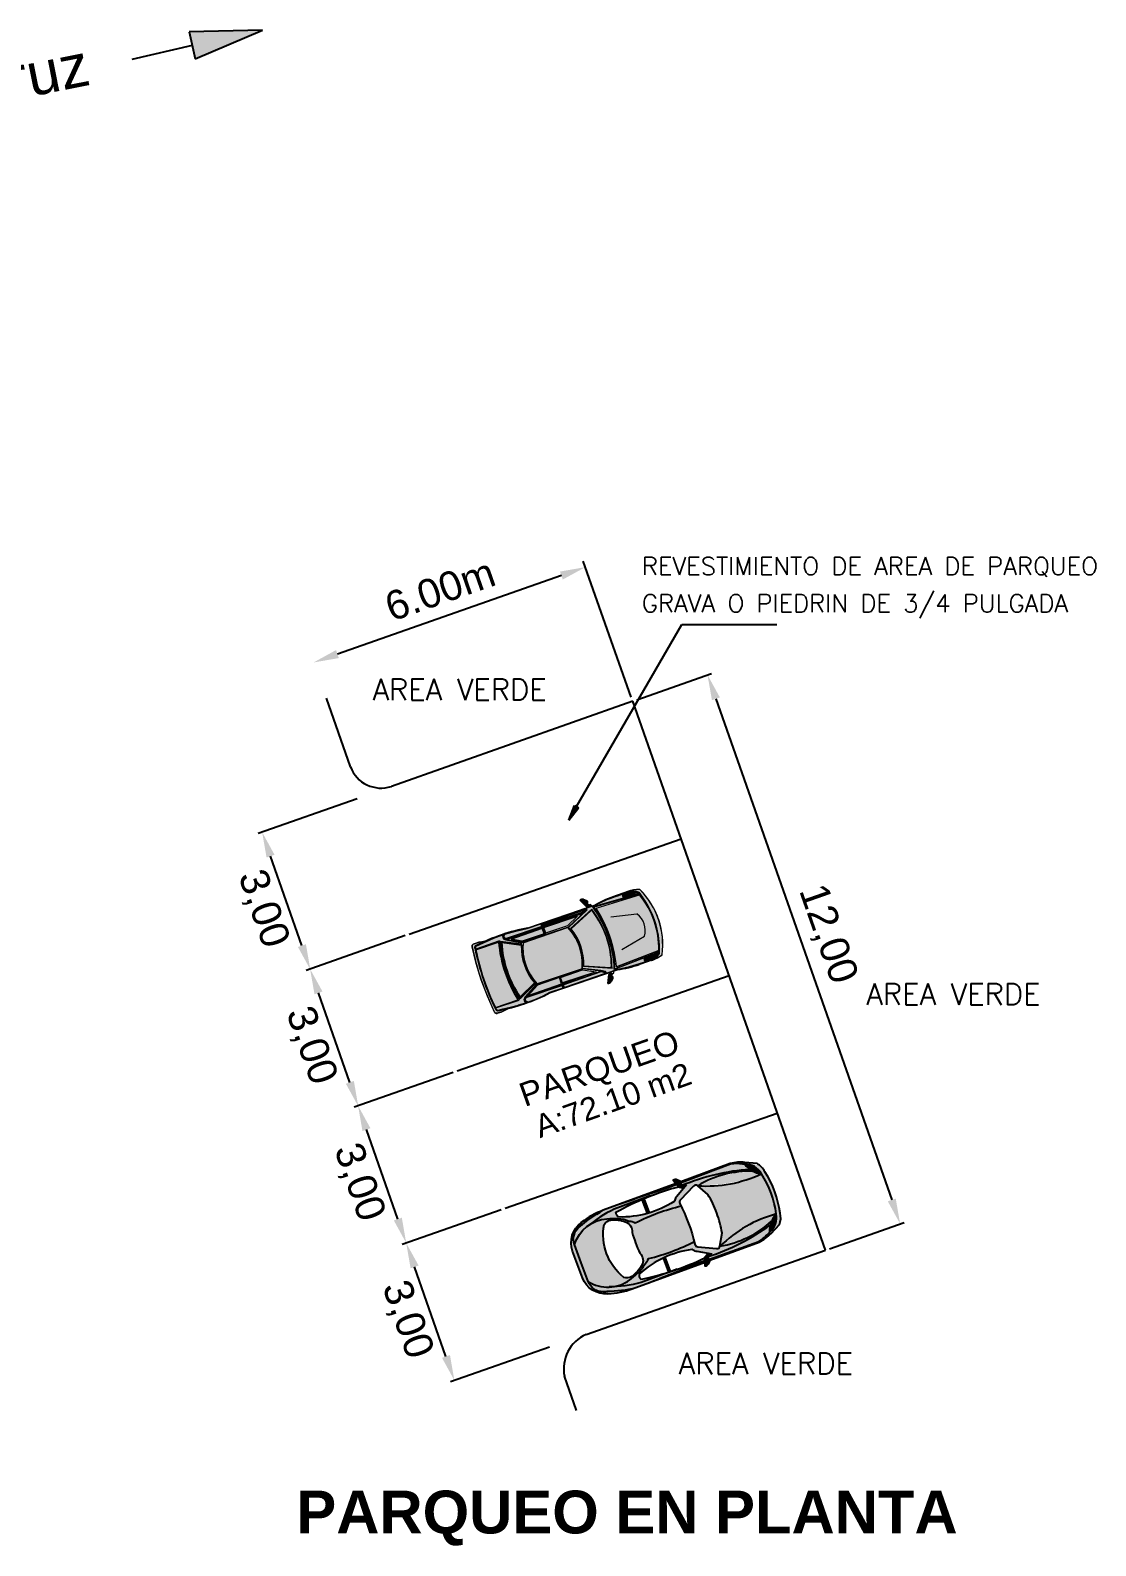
# Model space of a CAD drawing. Header units: millimetres. Extents: x 603916 to 1211550, y 1309898 to 2622648.
# Drawn here: x 604245.8 to 604296.2, y 1311118.4 to 1311190.2 of the extents above; entities that cross this region are included whole.
import ezdxf

# ---------------------------------------------------------------- set-up
doc = ezdxf.new("R2010")
doc.units = ezdxf.units.MM
for name, color, linetype in [('acera', 8, 'Continuous'), ('BOULEVARD', 3, 'Continuous'), ('P35', 3, 'Continuous'), ('texto', 7, 'Continuous')]:
    doc.layers.add(name, color=color, linetype=linetype)
doc.layers.add('CARRO', color=7, linetype='Continuous', lineweight=18)
doc.styles.add('ARIALTEXT', font='')
doc.styles.add('PUNTOS PI', font='arial.ttf', dxfattribs={"height": 2.75})
doc.styles.add('ROMANS', font='ROMANS', dxfattribs={"height": 0.2})
doc.styles.get("Standard").update_dxf_attribs({"font": 'arial.ttf'})
doc.styles.get('ARIALTEXT').set_extended_font_data('Arial', bold=True)

# ---------------------------------------------------------------- blocks, each defined once
blk = doc.blocks.new('carro1')
at = {"layer": 'P35'}
for color, points in [(146, [(-0.795, 1.854), (-0.824, 1.862), (-0.858, 3.088), (-0.854, 3.397), (-0.854, 3.455), (-0.753, 3.861), (-0.675, 4.073), (-0.593, 4.178), (-0.477, 4.234), (-0.436, 4.237), (-0.544, 4.163), (-0.641, 3.988), (-0.72, 3.753), (-0.791, 3.47), (-0.809, 3.343), (-0.805, 3.175), (-0.817, 2.948), (-0.82, 2.713), (-0.813, 2.624), (-0.817, 2.616), (-0.82, 2.531), (-0.798, 1.941)]), (9, [(-0.85, 3.554), (-0.829, 3.715), (-0.78, 3.963), (-0.727, 4.075), (-0.647, 4.18), (-0.559, 4.25), (-0.472, 4.299), (-0.332, 4.327), (0.278, 4.327), (0.428, 4.31), (0.534, 4.275), (0.656, 4.177), (0.733, 4.079), (0.814, 3.834), (0.838, 3.715), (0.849, 3.62), (0.849, 3.596), (0.81, 3.708), (0.754, 3.946), (0.695, 4.1), (0.635, 4.173), (0.534, 4.236), (0.439, 4.261), (0.337, 4.261), (-0.437, 4.268), (-0.563, 4.222), (-0.643, 4.156), (-0.717, 4.058), (-0.752, 3.932), (-0.798, 3.792)]), (146, [(0.795, 1.854), (0.824, 1.862), (0.858, 3.088), (0.854, 3.397), (0.854, 3.455), (0.753, 3.861), (0.675, 4.073), (0.593, 4.178), (0.477, 4.234), (0.436, 4.237), (0.544, 4.163), (0.641, 3.988), (0.72, 3.753), (0.791, 3.47), (0.809, 3.343), (0.805, 3.175), (0.817, 2.948), (0.82, 2.713), (0.813, 2.624), (0.817, 2.616), (0.82, 2.531), (0.798, 1.941)]), (146, [(-0.765, 1.66), (-0.785, 1.474), (-0.777, 1.279), (-0.719, 0.785), (-0.652, 0.471), (-0.611, 0.321), (-0.549, 0.271), (-0.638, 0.54), (-0.685, 0.628), (-0.693, 0.852), (-0.701, 0.963), (-0.695, 1.247), (-0.666, 1.45), (-0.694, 1.488), (-0.686, 1.534), (-0.561, 1.796), (-0.49, 1.914), (-0.394, 1.924), (-0.417, 2.206), (-0.422, 2.428), (-0.413, 2.716), (-0.395, 2.924), (-0.471, 3.028), (-0.544, 3.124), (-0.599, 3.231), (-0.674, 3.439), (-0.703, 3.65), (-0.734, 3.659), (-0.786, 3.412), (-0.789, 3.078), (-0.78, 2.945), (-0.736, 3.21), (-0.683, 3.254), (-0.612, 3.201), (-0.568, 3.069), (-0.515, 2.875), (-0.471, 2.646), (-0.471, 2.496), (-0.489, 2.223), (-0.515, 2.064), (-0.515, 2.02), (-0.551, 1.959), (-0.595, 1.941), (-0.648, 1.844), (-0.718, 1.712), (-0.762, 1.65)]), (146, [(0.771, 1.66), (0.791, 1.474), (0.784, 1.279), (0.725, 0.785), (0.658, 0.471), (0.617, 0.321), (0.555, 0.271), (0.644, 0.54), (0.691, 0.628), (0.699, 0.852), (0.707, 0.963), (0.701, 1.247), (0.672, 1.45), (0.7, 1.488), (0.692, 1.534), (0.567, 1.796), (0.496, 1.914), (0.4, 1.924), (0.423, 2.206), (0.428, 2.428), (0.419, 2.716), (0.401, 2.924), (0.477, 3.028), (0.55, 3.124), (0.605, 3.231), (0.68, 3.439), (0.709, 3.65), (0.74, 3.659), (0.792, 3.412), (0.795, 3.078), (0.786, 2.945), (0.742, 3.21), (0.689, 3.254), (0.618, 3.201), (0.574, 3.069), (0.521, 2.875), (0.477, 2.646), (0.477, 2.496), (0.495, 2.223), (0.521, 2.064), (0.521, 2.02), (0.557, 1.959), (0.601, 1.941), (0.654, 1.844), (0.724, 1.712), (0.768, 1.65)]), (8, [(-0.49, 2.597), (-0.493, 2.617), (-0.794, 2.616), (-0.798, 2.597)]), (9, [(-0.859, 1.23), (-0.859, 0.662), (-0.835, 0.546), (-0.773, 0.375), (-0.685, 0.201), (-0.651, 0.146), (-0.581, 0.097), (-0.449, 0.057), (-0.077, 0.008), (0.131, 0.014), (0.333, 0.045), (0.522, 0.079), (0.629, 0.133), (0.7, 0.216), (0.828, 0.494), (0.852, 0.598), (0.855, 1.407), (0.846, 1.407), (0.855, 1.327), (0.858, 0.662), (0.825, 0.543), (0.709, 0.289), (0.599, 0.173), (0.421, 0.112), (0.153, 0.079), (-0.092, 0.075), (-0.385, 0.112), (-0.553, 0.143), (-0.639, 0.207), (-0.706, 0.283), (-0.798, 0.491), (-0.838, 0.579), (-0.859, 0.686), (-0.847, 1.248)]), (127, [(-0.666, 1.45), (-0.563, 1.184), (-0.497, 0.94), (-0.448, 0.645), (-0.432, 0.355), (-0.442, 0.128), (-0.253, 0.096), (0, 0.08), (0.163, 0.086), (0.322, 0.105), (0.442, 0.128), (0.432, 0.355), (0.458, 0.73), (0.519, 1.031), (0.599, 1.287), (0.666, 1.45), (0.545, 1.383), (0.423, 1.315), (0.213, 1.283), (0.059, 1.277), (-0.059, 1.277), (-0.337, 1.299), (-0.423, 1.315), (-0.545, 1.383)]), (30, [(-0.455, 0.13), (-0.528, 0.24), (-0.62, 0.314), (-0.69, 0.353), (-0.736, 0.381), (-0.706, 0.317), (-0.666, 0.265), (-0.614, 0.216), (-0.556, 0.182), (-0.51, 0.152), (-0.48, 0.143)]), (30, [(0.455, 0.13), (0.528, 0.24), (0.62, 0.314), (0.69, 0.353), (0.736, 0.381), (0.706, 0.317), (0.666, 0.265), (0.614, 0.216), (0.556, 0.182), (0.51, 0.152), (0.48, 0.143)])]:
    blk.add_hatch(color=color, dxfattribs=at).paths.add_polyline_path(points)
h = blk.add_hatch(color=127, dxfattribs=at)
h.paths.add_polyline_path([(-0.276, 3.037), (-0.322, 3.032), (-0.368, 3.037), (-0.396, 3.045), (-0.434, 3.064), (-0.465, 3.087), (-0.517, 3.15), (-0.568, 3.235), (-0.598, 3.303), (-0.625, 3.401), (-0.61, 3.496), (-0.583, 3.538), (-0.536, 3.565), (-0.395, 3.628), (-0.239, 3.674), (-0.097, 3.695), (0.036, 3.699), (0.189, 3.684), (0.323, 3.652), (0.447, 3.608), (0.529, 3.569), (0.583, 3.538), (0.622, 3.462), (0.627, 3.42), (0.61, 3.338), (0.568, 3.235), (0.52, 3.154), (0.467, 3.088), (0.42, 3.055), (0.368, 3.037), (0.346, 3.033), (0.322, 3.032), (0.282, 3.036), (0.257, 3.042), (0.229, 3.053), (0.205, 3.055), (0.12, 3.059), (-0.038, 3.062), (-0.145, 3.058), (-0.229, 3.053), (-0.254, 3.043)], flags=16)
h.paths.add_polyline_path([(-0.393, 1.915), (-0.189, 1.899), (0, 1.895), (0.232, 1.902), (0.393, 1.909), (0.392, 1.914), (0.42, 2.299), (0.414, 2.692), (0.395, 2.924), (0.544, 3.124), (0.599, 3.231), (0.674, 3.439), (0.703, 3.65), (0.686, 3.813), (0.632, 3.973), (0.582, 4.064), (0.503, 4.167), (0.405, 4.257), (-0.405, 4.257), (-0.491, 4.179), (-0.57, 4.082), (-0.658, 3.887), (-0.686, 3.813), (-0.703, 3.65), (-0.674, 3.439), (-0.599, 3.231), (-0.437, 2.974), (-0.395, 2.924), (-0.411, 2.742), (-0.417, 2.65), (-0.422, 2.417), (-0.413, 2.144), (-0.402, 1.997)])
h = blk.add_hatch(color=8, dxfattribs=at)
edge = h.paths.add_edge_path()
edge.add_line((-0.771, 1.819), (-0.734, 1.76))
edge.add_arc((-0.767, 1.739), 0.0391, -47.4347, 31.9191, ccw=False)
edge.add_arc((-0.746, 1.736), 0.0265, 168.0279, 281.917, ccw=False)
edge.add_line((-0.772, 1.742), (-0.801, 1.778))
edge.add_line((-0.801, 1.778), (-0.817, 1.76))
edge.add_arc((-0.847, 1.786), 0.0403, 221.1586, 318.8414, ccw=False)
edge.add_line((-0.878, 1.76), (-0.927, 1.809))
edge.add_arc((-0.874, 1.862), 0.0746, 163.8715, 224.9725, ccw=False)
edge.add_line((-0.946, 1.883), (-0.771, 1.819))
h = blk.add_hatch(color=8, dxfattribs=at)
edge = h.paths.add_edge_path()
edge.add_line((0.771, 1.819), (0.734, 1.76))
edge.add_arc((0.767, 1.739), 0.0391, 508.0809, 587.4347)
edge.add_arc((0.746, 1.736), 0.0265, 258.083, 371.9721)
edge.add_line((0.772, 1.742), (0.801, 1.778))
edge.add_line((0.801, 1.778), (0.817, 1.76))
edge.add_arc((0.847, 1.786), 0.0403, 221.1586, 318.8414)
edge.add_line((0.878, 1.76), (0.927, 1.809))
edge.add_arc((0.874, 1.862), 0.0746, 315.0275, 376.1285)
edge.add_line((0.946, 1.883), (0.771, 1.819))
h = blk.add_hatch(color=146, dxfattribs=at)
h.paths.add_polyline_path([(-0.453, 0.18), (-0.536, 0.285), (-0.579, 0.376), (-0.654, 0.695), (-0.689, 1), (-0.662, 1.419), (-0.61, 1.253), (-0.527, 0.982), (-0.479, 0.721), (-0.457, 0.572), (-0.448, 0.424), (-0.44, 0.319), (-0.44, 0.206)])
h.paths.add_polyline_path([(-0.654, 0.367), (-0.75, 0.411), (-0.815, 0.581), (-0.837, 0.664), (-0.828, 1.065), (-0.828, 1.72), (-0.806, 1.75), (-0.793, 1.637), (-0.793, 1.201), (-0.754, 0.956), (-0.715, 0.729), (-0.697, 0.59), (-0.662, 0.437), (-0.627, 0.359)])
h = blk.add_hatch(color=146, dxfattribs=at)
h.paths.add_polyline_path([(0.453, 0.18), (0.536, 0.285), (0.579, 0.376), (0.654, 0.695), (0.689, 1), (0.662, 1.419), (0.61, 1.253), (0.527, 0.982), (0.479, 0.721), (0.457, 0.572), (0.448, 0.424), (0.44, 0.319), (0.44, 0.206)])
h.paths.add_polyline_path([(0.654, 0.367), (0.75, 0.411), (0.815, 0.581), (0.837, 0.664), (0.828, 1.065), (0.828, 1.72), (0.806, 1.75), (0.793, 1.637), (0.793, 1.201), (0.754, 0.956), (0.715, 0.729), (0.697, 0.59), (0.662, 0.437), (0.627, 0.359)])
at = {"layer": 'P35', "color": 7}
for p, q in [((-0.801, 2.597), (-0.486, 2.597)), ((-0.801, 2.587), (-0.485, 2.587)), ((-0.8, 2.627), (-0.488, 2.627)), ((-0.8, 2.617), (-0.488, 2.617)), ((0.801, 2.587), (0.485, 2.587)), ((0.801, 2.597), (0.486, 2.597)), ((0.8, 2.627), (0.488, 2.627)), ((0.8, 2.617), (0.488, 2.617)), ((-0.607, 0.193), (-0.606, 0.192))]:
    blk.add_line(p, q, dxfattribs=at)
for points in [[(-0.865, 3.454, -0.04536), (-0.712, 4.041, -0.316238), (-0.405, 4.257), (0, 4.257), (0.405, 4.257, -0.316238), (0.712, 4.041, -0.04536), (0.865, 3.454, -0.995785)], [(-0.787, 3.96, -0.339592), (-0.293, 4.34), (0, 4.34), (0.293, 4.34, -0.339592), (0.787, 3.96, -1.295903)], [(-0.405, 4.257, 0.307984), (-0.674, 3.439, 0.021458), (-0.599, 3.231, 0.089138), (-0.471, 3.028, 0.076147), (-0.395, 2.924, 0.055297), (-0.393, 1.909, 0.055323)], [(0.405, 4.257, -0.307984), (0.674, 3.439, -0.021458), (0.599, 3.231, -0.089138), (0.471, 3.028, -0.076147), (0.395, 2.924, -0.055297), (0.393, 1.909, -0.055323)], [(-0.712, 4.041, 0.134107), (-0.787, 3.96, 0.076542), (-0.865, 3.454), (-0.865, 1.853, 0.085317)], [(-0.806, 2.442), (-0.806, 3.237, -0.076793), (-0.658, 3.887, -3.166947)], [(0.806, 2.442), (0.806, 3.237, 0.076793), (0.658, 3.887, 3.166947)], [(0.865, 1.853), (0.865, 3.454, 0.076542), (0.787, 3.96, 0.134107), (0.712, 4.041)], [(-0.765, 1.66), (-0.608, 1.931, -0.122145), (-0.549, 1.993, 0.205815), (-0.53, 2.019, 0.151874), (-0.626, 3.207, 0.290836), (-0.739, 3.222, 0.061376), (-0.783, 1.823)], [(0.765, 1.66), (0.608, 1.931, 0.122145), (0.549, 1.993, -0.205815), (0.53, 2.019, -0.151874), (0.626, 3.207, -0.290836), (0.739, 3.222, -0.061376), (0.783, 1.823)], [(-0.865, 3.115, 0.005985), (-0.835, 2.058), (-0.837, 1.843, 0.082522)], [(0.837, 1.843), (0.835, 2.058, 0.005985), (0.865, 3.115)], [(-0.865, 1.75), (-0.865, 0.659, 0.085317), (-0.781, 0.369), (-0.67, 0.141, 0.150666), (-0.454, 0.048, 0.106558), (0.454, 0.048, 0.150666), (0.67, 0.141), (0.781, 0.369, 0.085317), (0.865, 0.659), (0.865, 1.75, 0.076542)], [(-0.838, 1.747), (-0.85, 0.661, 0.082522), (-0.746, 0.386), (-0.744, 0.382, 0.28772), (-0.442, 0.128, 0.107642), (0.442, 0.128, 0.28772), (0.744, 0.382), (0.746, 0.386, 0.082522), (0.85, 0.661), (0.838, 1.747, 0.005985)], [(-0.775, 1.745, 0.003758), (-0.765, 1.66)], [(0.775, 1.745, -0.003758), (0.765, 1.66)]]:
    blk.add_lwpolyline(points, format="xyb", dxfattribs=at)
for points in [[(0.583, 3.538, -0.244234), (0.621, 3.376, -0.10952), (0.486, 3.109, -0.34796), (0.229, 3.053, 0.037334), (-0.229, 3.053, -0.34796), (-0.486, 3.109, -0.10952), (-0.621, 3.376, -0.244234), (-0.583, 3.538, -0.276546)], [(-0.771, 1.819), (-0.734, 1.76, -0.360781), (-0.741, 1.71, -0.542329), (-0.772, 1.742), (-0.801, 1.778), (-0.817, 1.76, -0.454056), (-0.878, 1.76), (-0.927, 1.809, -0.273105), (-0.946, 1.883)], [(-0.45, 1.921, 0.328475), (-0.519, 1.884), (-0.686, 1.534, 0.439617), (-0.666, 1.45), (-0.423, 1.315, 0.06084), (0, 1.277, 0.06084), (0.423, 1.315), (0.666, 1.45, 0.439617), (0.686, 1.534), (0.519, 1.884, 0.328475), (0.45, 1.921, -0.057395)], [(0.771, 1.819), (0.734, 1.76, 0.360781), (0.741, 1.71, 0.542329), (0.772, 1.742), (0.801, 1.778), (0.817, 1.76, 0.454056), (0.878, 1.76), (0.927, 1.809, 0.273105), (0.946, 1.883)]]:
    blk.add_lwpolyline(points, format="xyb", close=True, dxfattribs=at)
for centre, radius, start, end in [((3.67, 1.558), 4.456, 177.4786, 196.1176), ((-3.67, 1.558), 4.456, 343.8824, 2.5214), ((1.381, 1.057), 2.084, 169.1317, 202.1569), ((-3.112, 0.355), 2.68, 355.1298, 24.1159), ((3.112, 0.355), 2.68, 155.8841, 184.8702), ((-1.381, 1.057), 2.084, 337.8431, 10.8683), ((-0.901, -0.105), 0.515, 26.8399, 72.4584), ((0.901, -0.105), 0.515, 107.5416, 153.1601)]:
    blk.add_arc(centre, radius, start, end, dxfattribs=at)
blk = doc.blocks.new('A$C03F432A0')
at = {"layer": 'CARRO'}
h = blk.add_hatch(color=256, dxfattribs=at)
h.set_gradient(color1=(110, 110, 110), color2=(237, 237, 237), one_color=1, tint=0.93, name='SPHERICAL')
h.paths.add_polyline_path([(10.752, 8.853, 0.179944), (10.67, 8.643, -0.113297), (10.71, 8.894, -0.116156), (11.422, 9.066, -0.115969), (12.134, 8.902), (12.134, 8.902, -0.113297), (12.178, 8.651, -0.000135), (12.178, 8.651, 0.180082), (12.093, 8.86, 0.092939), (11.422, 8.982, 0.092939)])
h = blk.add_hatch(color=256, dxfattribs=at)
h.set_gradient(color1=(250, 246, 5), color2=(255, 254, 240), one_color=1, tint=0.97, name='SPHERICAL')
h.paths.add_polyline_path([(10.756, 8.637, 0.144872), (10.74, 8.668, 0.391406), (10.725, 8.669, 0.188365), (10.706, 8.639, -0.083561), (10.73, 8.761, -0.165877), (10.752, 8.785), (10.766, 8.788)])
h = blk.add_hatch(color=256, dxfattribs=at)
h.set_gradient(color1=(51, 135, 215), color2=(217, 233, 247), one_color=1, tint=0.91, name='SPHERICAL')
h.paths.add_polyline_path([(10.788, 7.917, -0.117513), (12.074, 7.931), (12.03, 8.864, 0.177138), (10.817, 8.855)])
h = blk.add_hatch(color=256, dxfattribs=at)
h.set_gradient(color1=(250, 246, 5), color2=(255, 254, 240), one_color=1, tint=0.97, name='SPHERICAL')
h.paths.add_polyline_path([(12.094, 8.638, -0.144872), (12.11, 8.669, -0.391406), (12.125, 8.67, -0.188365), (12.144, 8.64, 0.083561), (12.12, 8.762, 0.165877), (12.098, 8.786), (12.084, 8.789)])
h = blk.add_hatch(color=256, dxfattribs=at)
h.set_gradient(color1=(51, 135, 215), one_color=1, tint=1, name='SPHERICAL')
h.paths.add_polyline_path([(10.724, 7.722), (10.77, 7.722), (10.983, 7.247, -0.219951), (11.883, 7.251), (12.044, 7.599), (12.093, 7.687), (12.128, 7.687), (12.128, 7.94, 0.037404), (12.164, 8.427), (12.165, 8.543, -0.747961), (12.078, 8.55), (12.11, 7.869, 0.15127), (10.743, 7.859), (10.771, 8.541, -0.665118), (10.688, 8.543), (10.689, 8.427, 0.037404), (10.724, 7.94)])
h.paths.add_polyline_path([(10.782, 7.826, -0.165981), (12.077, 7.831), (11.845, 7.284, 0.189647), (11.019, 7.281)], flags=16)
h = blk.add_hatch(color=256, dxfattribs=at)
h.set_gradient(color1=(250, 246, 5), color2=(255, 254, 240), one_color=1, tint=0.97, name='SPHERICAL')
h.paths.add_polyline_path([(10.747, 8.554, -0.587503), (10.711, 8.554, -0.147486), (10.707, 8.598, 0.772926), (10.751, 8.598, -0.147486)])
h = blk.add_hatch(color=256, dxfattribs=at)
h.set_gradient(color1=(253, 124, 146), color2=(254, 220, 226), one_color=1, tint=0.93, name='SPHERICAL')
h.paths.add_polyline_path([(10.756, 8.637, 0.429703), (10.706, 8.639, -0.188943), (10.725, 8.669, -0.388639), (10.74, 8.668, -0.144872)])
h = blk.add_hatch(color=256, dxfattribs=at)
h.set_gradient(color1=(253, 124, 146), color2=(254, 220, 226), one_color=1, tint=0.93, name='SPHERICAL')
edge = h.paths.add_edge_path()
edge.add_ellipse((10.729, 8.608), major_axis=(0, 0.0204), ratio=0.780308, start_angle=0, end_angle=360, ccw=False)
h = blk.add_hatch(color=256, dxfattribs=at)
h.set_gradient(color1=(253, 124, 146), color2=(254, 220, 226), one_color=1, tint=0.93, name='SPHERICAL')
h.paths.add_polyline_path([(12.094, 8.638, -0.429703), (12.144, 8.64, 0.188943), (12.125, 8.67, 0.388639), (12.11, 8.669, 0.144872)])
h = blk.add_hatch(color=256, dxfattribs=at)
h.set_gradient(color1=(250, 246, 5), color2=(255, 254, 240), one_color=1, tint=0.97, name='SPHERICAL')
h.paths.add_polyline_path([(12.103, 8.555, 0.587503), (12.14, 8.555, 0.147486), (12.143, 8.599, -0.772926), (12.099, 8.599, 0.147486)])
h = blk.add_hatch(color=256, dxfattribs=at)
h.set_gradient(color1=(253, 124, 146), color2=(254, 220, 226), one_color=1, tint=0.93, name='SPHERICAL')
edge = h.paths.add_edge_path()
edge.add_ellipse((12.121, 8.609), major_axis=(0, 0.0204), ratio=0.780308, start_angle=0, end_angle=360)
h = blk.add_hatch(color=8, dxfattribs=at)
edge = h.paths.add_edge_path()
edge.add_line((10.69, 7.731), (10.721, 7.795))
edge.add_arc((10.685, 7.812), 0.0394, 693.9499, 773.3037)
edge.add_arc((10.706, 7.817), 0.0268, 443.952, 557.8411)
edge.add_line((10.68, 7.809), (10.655, 7.77))
edge.add_line((10.655, 7.77), (10.637, 7.786))
edge.add_arc((10.61, 7.756), 0.0406, 407.0276, 504.7104)
edge.add_line((10.576, 7.78), (10.532, 7.725))
edge.add_arc((10.59, 7.678), 0.0753, 500.8965, 561.9975)
edge.add_line((10.521, 7.649), (10.69, 7.731))
h = blk.add_hatch(color=256, dxfattribs=at)
h.set_gradient(color1=(195, 230, 254), one_color=1, tint=1, name='CYLINDER')
h.paths.add_polyline_path([(11.03, 7.293, -0.178383), (11.839, 7.295), (12.047, 7.805, 0.287112), (12.022, 7.837, 0.1586), (10.833, 7.829, 0.286492), (10.807, 7.797)])
h = blk.add_hatch(color=8, dxfattribs=at)
edge = h.paths.add_edge_path()
edge.add_line((12.171, 7.731), (12.14, 7.795))
edge.add_arc((12.175, 7.812), 0.0394, -233.3037, -153.9499, ccw=False)
edge.add_arc((12.154, 7.817), 0.0268, -17.8411, 96.048, ccw=False)
edge.add_line((12.18, 7.809), (12.205, 7.77))
edge.add_line((12.205, 7.77), (12.223, 7.786))
edge.add_arc((12.251, 7.756), 0.0406, 35.2896, 132.9724, ccw=False)
edge.add_line((12.284, 7.78), (12.328, 7.725))
edge.add_arc((12.27, 7.678), 0.0753, -21.9975, 39.1035, ccw=False)
edge.add_line((12.34, 7.649), (12.171, 7.731))
h = blk.add_hatch(color=256, dxfattribs=at)
h.set_gradient(color1=(51, 135, 215), color2=(76, 150, 220), one_color=1, tint=0.58, name='SPHERICAL')
h.paths.add_polyline_path([(10.739, 6.761), (10.792, 6.761), (10.794, 7.615), (10.753, 7.698), (10.729, 7.698)])
h = blk.add_hatch(color=256, dxfattribs=at)
h.set_gradient(color1=(51, 135, 215), color2=(76, 150, 220), one_color=1, tint=0.58, name='SPHERICAL')
h.paths.add_polyline_path([(12.071, 6.771), (12.135, 6.774), (12.13, 7.664), (12.104, 7.664), (12.064, 7.596)])
h = blk.add_hatch(color=256, dxfattribs=at)
h.set_gradient(color1=(195, 230, 254), one_color=1, tint=1)
h.paths.add_polyline_path([(10.824, 6.765), (10.95, 6.765), (10.946, 7.243), (10.824, 7.502)])
h = blk.add_hatch(color=256, dxfattribs=at)
h.set_gradient(color1=(51, 135, 215), color2=(238, 245, 252), one_color=1, tint=0.96, name='CYLINDER')
h.paths.add_polyline_path([(10.987, 6.259, 0.101169), (11.44, 6.165, 0.098906), (11.885, 6.265), (11.885, 7.242, 0.098789), (11.434, 7.338, 0.108512), (10.98, 7.233)])
h = blk.add_hatch(color=256, dxfattribs=at)
h.set_gradient(color1=(195, 230, 254), one_color=1, tint=1)
h.paths.add_polyline_path([(11.91, 6.767), (12.041, 6.767), (12.033, 7.501), (11.91, 7.245)])
h = blk.add_hatch(color=256, dxfattribs=at)
h.set_gradient(color1=(51, 135, 215), color2=(76, 150, 220), one_color=1, tint=0.58, name='SPHERICAL')
h.paths.add_polyline_path([(10.699, 5.958), (10.73, 5.923), (10.765, 5.923), (10.793, 5.954), (10.793, 6.734), (10.733, 6.734), (10.736, 6.436, 0.034741)])
h = blk.add_hatch(color=256, dxfattribs=at)
h.set_gradient(color1=(195, 230, 254), one_color=1, tint=1)
h.paths.add_polyline_path([(10.835, 6.049), (10.951, 6.25), (10.951, 6.734), (10.825, 6.734)])
h = blk.add_hatch(color=256, dxfattribs=at)
h.set_gradient(color1=(195, 230, 254), one_color=1, tint=1)
h.paths.add_polyline_path([(11.909, 6.261), (12.053, 6.009), (12.046, 6.744), (11.909, 6.744)])
h = blk.add_hatch(color=256, dxfattribs=at)
h.set_gradient(color1=(51, 135, 215), color2=(76, 150, 220), one_color=1, tint=0.58, name='SPHERICAL')
h.paths.add_polyline_path([(12.076, 5.964), (12.11, 5.928), (12.148, 5.928), (12.181, 5.968), (12.175, 6.143, 0.030672), (12.134, 6.45), (12.134, 6.742), (12.074, 6.739)])
h = blk.add_hatch(color=256, dxfattribs=at)
h.set_gradient(color1=(51, 135, 215), one_color=1, tint=1, name='SPHERICAL')
h.paths.add_polyline_path([(12.183, 5.936), (12.156, 5.907), (12.103, 5.907), (12.059, 5.947), (11.892, 6.244), (11.866, 6.231), (12.068, 5.833, -0.066722), (11.436, 5.746, -0.066024), (10.811, 5.826), (11.005, 6.216), (10.979, 6.228), (10.815, 5.942), (10.777, 5.899), (10.717, 5.899), (10.698, 5.917, 0.028293), (10.716, 5.523), (10.742, 5.319, 0.304518), (10.774, 5.292), (10.8, 5.29), (10.795, 5.807, 0.12797), (12.083, 5.808), (12.083, 5.294), (12.111, 5.298, 0.280749), (12.138, 5.323, 0.017623), (12.177, 5.751)])
h = blk.add_hatch(color=256, dxfattribs=at)
h.set_gradient(color1=(195, 230, 254), one_color=1, tint=1)
h.paths.add_polyline_path([(10.843, 5.844, 0.134496), (12.029, 5.848), (11.846, 6.218, -0.182612), (11.023, 6.207)])
h = blk.add_hatch(color=256, dxfattribs=at)
h.set_gradient(color1=(51, 135, 215), color2=(212, 230, 247), one_color=1, tint=0.9, name='SPHERICAL')
h.paths.add_polyline_path([(10.814, 5.29, 0.063439), (12.069, 5.292), (12.069, 5.783, -0.118272), (10.811, 5.782)])
h = blk.add_hatch(color=256, dxfattribs=at)
h.set_gradient(color1=(110, 110, 110), color2=(237, 237, 237), one_color=1, tint=0.93, name='SPHERICAL')
h.paths.add_polyline_path([(10.731, 5.235, -0.000001), (10.731, 5.235, 0.029249), (11.44, 5.197, 0.029523), (12.155, 5.243, 0.384661), (12.198, 5.284, 0.075304), (12.178, 5.528), (12.155, 5.328, -0.347811), (12.112, 5.285, -0.031351), (11.439, 5.239, -0.031037), (10.773, 5.277, -0.348149), (10.73, 5.32), (10.705, 5.52, 0.075312), (10.687, 5.275, 0.384387)])
at = {"lineweight": 35}
for p, q in [((10.729, 7.698), (10.753, 7.698)), ((10.739, 6.761), (10.729, 7.698)), ((10.753, 7.698), (10.794, 7.615)), ((10.794, 7.615), (10.792, 6.761)), ((10.792, 6.761), (10.739, 6.761))]:
    blk.add_line(p, q, dxfattribs=at)
for centre, radius, start, end in [((10.781, 8.58), 0.0795, 150.0386, 198.709), ((10.729, 8.566), 0.0256, 206.1491, 333.8509), ((10.729, 8.612), 0.0181, 19.3282, 156.1603), ((10.678, 8.58), 0.078, 340.8643, 29.4697), ((12.172, 8.581), 0.078, 150.5303, 199.1357), ((12.121, 8.567), 0.0256, 206.1491, 333.8509), ((12.121, 8.613), 0.0181, 23.8397, 160.6718), ((12.069, 8.581), 0.0795, 341.291, 29.9614)]:
    blk.add_arc(centre, radius, start, end, dxfattribs=at)
at = {"layer": 'CARRO', "color": 0}
for p, q in [((10.676, 8.771), (10.67, 8.652)), ((10.71, 8.894), (10.676, 8.771)), ((10.692, 8.755), (10.757, 8.86)), ((10.757, 8.86), (10.895, 8.902)), ((10.788, 7.917), (10.817, 8.855)), ((12.03, 8.864), (12.074, 7.931)), ((12.154, 8.763), (12.093, 8.86)), ((12.17, 8.779), (12.134, 8.902)), ((12.178, 8.651), (12.17, 8.779)), ((10.67, 8.652), (10.692, 8.755)), ((10.688, 8.543), (10.698, 8.183)), ((10.743, 7.859), (10.771, 8.541)), ((11.057, 8.148), (11.171, 8.679)), ((11.057, 8.148), (11.171, 8.679)), ((11.057, 8.148), (11.171, 8.679)), ((11.768, 8.148), (11.654, 8.679)), ((11.768, 8.148), (11.654, 8.679)), ((11.768, 8.148), (11.654, 8.679)), ((12.078, 8.55), (12.11, 7.869)), ((12.153, 8.185), (12.165, 8.543)), ((12.177, 8.659), (12.154, 8.763)), ((10.698, 8.183), (10.724, 7.94)), ((12.128, 7.94), (12.153, 8.185)), ((10.724, 7.94), (10.724, 7.722)), ((11.019, 7.281), (10.782, 7.826)), ((12.077, 7.831), (11.845, 7.284)), ((12.128, 7.687), (12.128, 7.94)), ((10.724, 7.722), (10.77, 7.722)), ((10.729, 7.698), (10.753, 7.698)), ((10.739, 6.761), (10.729, 7.698)), ((10.753, 7.698), (10.794, 7.615)), ((10.77, 7.722), (10.983, 7.247)), ((10.794, 7.615), (10.793, 6.761)), ((11.03, 7.293), (10.807, 7.797)), ((11.839, 7.295), (12.047, 7.805)), ((11.883, 7.251), (12.093, 7.687)), ((12.064, 7.596), (12.104, 7.664)), ((12.071, 6.771), (12.064, 7.596)), ((12.093, 7.687), (12.128, 7.687)), ((12.104, 7.664), (12.13, 7.664)), ((12.13, 7.664), (12.135, 6.774)), ((10.824, 7.502), (10.946, 7.243)), ((10.824, 6.765), (10.824, 7.502)), ((10.946, 7.243), (10.946, 6.765)), ((10.987, 6.269), (10.98, 7.233)), ((11.885, 6.265), (11.885, 7.242)), ((11.91, 7.245), (12.033, 7.501)), ((11.91, 6.767), (11.91, 7.245)), ((12.033, 7.501), (12.033, 6.767)), ((10.736, 6.734), (10.793, 6.734)), ((10.736, 6.436), (10.736, 6.734)), ((10.793, 6.761), (10.739, 6.76)), ((10.792, 6.761), (10.739, 6.761)), ((10.793, 6.734), (10.793, 5.954)), ((10.946, 6.765), (10.824, 6.765)), ((10.951, 6.734), (10.825, 6.732)), ((10.825, 6.732), (10.835, 6.049)), ((10.951, 6.25), (10.951, 6.734)), ((11.909, 6.744), (11.909, 6.261)), ((12.046, 6.744), (11.909, 6.744)), ((12.033, 6.767), (11.91, 6.767)), ((12.053, 6.009), (12.046, 6.744)), ((12.135, 6.774), (12.071, 6.771)), ((12.076, 6.739), (12.134, 6.739)), ((12.076, 5.964), (12.076, 6.739)), ((12.134, 6.739), (12.134, 6.45)), ((10.709, 6.198), (10.736, 6.436)), ((11.909, 6.261), (12.053, 6.009)), ((12.134, 6.45), (12.16, 6.297)), ((12.16, 6.297), (12.175, 6.143)), ((10.699, 5.958), (10.709, 6.198)), ((10.73, 5.923), (10.699, 5.958)), ((10.793, 5.954), (10.762, 5.923)), ((11.005, 6.215), (10.811, 5.826)), ((10.815, 5.942), (10.979, 6.228)), ((10.835, 6.049), (10.951, 6.25)), ((10.843, 5.844), (11.023, 6.207)), ((10.979, 6.228), (11.005, 6.215)), ((12.029, 5.848), (11.846, 6.218)), ((11.892, 6.244), (11.866, 6.231)), ((11.866, 6.231), (12.068, 5.833)), ((12.059, 5.947), (11.892, 6.244)), ((12.11, 5.928), (12.076, 5.964)), ((12.181, 5.968), (12.148, 5.928)), ((12.175, 6.143), (12.181, 5.968)), ((10.698, 5.917), (10.717, 5.899)), ((10.701, 5.719), (10.698, 5.917)), ((10.742, 5.319), (10.701, 5.719)), ((10.717, 5.899), (10.779, 5.899)), ((10.762, 5.923), (10.73, 5.923)), ((10.779, 5.899), (10.815, 5.942)), ((10.8, 5.29), (10.796, 5.807)), ((11.121, 5.766), (10.811, 5.826)), ((10.814, 5.29), (10.811, 5.782)), ((11.436, 5.746), (11.121, 5.766)), ((11.755, 5.769), (11.436, 5.746)), ((12.068, 5.833), (11.755, 5.769)), ((12.103, 5.907), (12.059, 5.947)), ((12.069, 5.292), (12.069, 5.783)), ((12.083, 5.294), (12.083, 5.808)), ((12.156, 5.907), (12.103, 5.907)), ((12.148, 5.928), (12.11, 5.928)), ((12.138, 5.323), (12.177, 5.751)), ((12.18, 5.933), (12.156, 5.907)), ((12.177, 5.751), (12.18, 5.843)), ((12.18, 5.843), (12.18, 5.933)), ((10.687, 5.401), (10.704, 5.52)), ((10.687, 5.275), (10.687, 5.401)), ((10.704, 5.52), (10.717, 5.42)), ((12.18, 5.518), (12.159, 5.359)), ((12.178, 5.528), (12.199, 5.414)), ((12.199, 5.414), (12.196, 5.285)), ((10.701, 5.247), (10.687, 5.275)), ((10.731, 5.235), (10.701, 5.247)), ((11.085, 5.206), (10.731, 5.235)), ((11.44, 5.197), (11.085, 5.206)), ((11.798, 5.209), (11.44, 5.197)), ((12.155, 5.243), (11.798, 5.209)), ((12.184, 5.255), (12.155, 5.243)), ((12.196, 5.285), (12.184, 5.255))]:
    blk.add_line(p, q, dxfattribs=at)
at = {"layer": 'CARRO'}
for p, q in [((10.752, 8.785), (10.766, 8.788)), ((10.756, 8.637), (10.766, 8.788)), ((10.758, 8.827), (10.777, 8.834)), ((10.765, 8.847), (10.784, 8.853)), ((10.777, 8.834), (10.765, 8.551)), ((10.784, 8.853), (10.771, 8.541)), ((10.788, 7.917), (10.817, 8.855)), ((12.074, 7.931), (12.03, 8.864)), ((12.064, 8.854), (12.078, 8.55)), ((12.088, 8.847), (12.064, 8.854)), ((12.074, 8.834), (12.085, 8.551)), ((12.092, 8.827), (12.074, 8.834)), ((12.098, 8.786), (12.084, 8.789)), ((12.094, 8.638), (12.084, 8.789)), ((10.687, 8.659), (10.688, 8.543)), ((10.689, 8.427), (10.688, 8.543)), ((10.689, 8.427), (10.688, 8.543)), ((10.694, 8.547), (10.694, 8.629)), ((10.771, 8.541), (10.743, 7.859)), ((10.771, 8.541), (10.743, 7.859)), ((12.078, 8.55), (12.11, 7.869)), ((12.078, 8.55), (12.11, 7.869)), ((12.157, 8.547), (12.157, 8.629)), ((12.164, 8.427), (12.165, 8.543)), ((12.164, 8.427), (12.165, 8.543)), ((12.166, 8.659), (12.165, 8.543)), ((10.724, 7.722), (10.724, 7.94)), ((10.724, 7.722), (10.724, 7.94)), ((12.128, 7.687), (12.128, 7.94)), ((12.128, 7.687), (12.128, 7.94)), ((10.77, 7.722), (10.724, 7.722)), ((10.77, 7.722), (10.724, 7.722)), ((10.729, 7.698), (10.753, 7.698)), ((10.739, 6.761), (10.729, 7.698)), ((10.753, 7.698), (10.794, 7.615)), ((10.983, 7.247), (10.77, 7.722)), ((10.983, 7.247), (10.77, 7.722)), ((10.794, 7.615), (10.792, 6.761)), ((11.03, 7.293), (10.807, 7.797)), ((11.839, 7.295), (12.047, 7.805)), ((12.044, 7.599), (11.883, 7.251)), ((12.044, 7.599), (11.883, 7.251)), ((12.093, 7.687), (12.044, 7.599)), ((12.093, 7.687), (12.044, 7.599)), ((12.104, 7.664), (12.064, 7.596)), ((12.064, 7.596), (12.071, 6.771)), ((12.128, 7.687), (12.093, 7.687)), ((12.128, 7.687), (12.093, 7.687)), ((12.099, 7.677), (12.141, 7.677)), ((12.13, 7.664), (12.104, 7.664)), ((12.13, 7.664), (12.13, 7.664)), ((12.135, 6.774), (12.13, 7.664)), ((10.824, 7.502), (10.946, 7.243)), ((10.824, 6.765), (10.824, 7.502)), ((10.946, 7.243), (10.95, 6.765)), ((10.987, 6.259), (10.98, 7.233)), ((11.885, 7.242), (11.885, 6.265)), ((11.91, 7.245), (12.033, 7.501)), ((11.91, 6.767), (11.91, 7.245)), ((12.033, 7.501), (12.041, 6.767)), ((10.733, 6.734), (10.736, 6.436)), ((10.793, 6.734), (10.733, 6.734)), ((10.792, 6.761), (10.739, 6.761)), ((10.793, 5.954), (10.793, 6.734)), ((10.95, 6.765), (10.824, 6.765)), ((10.825, 6.734), (10.951, 6.734)), ((10.835, 6.049), (10.825, 6.734)), ((10.951, 6.734), (10.951, 6.25)), ((12.046, 6.744), (11.909, 6.744)), ((11.909, 6.744), (11.909, 6.261)), ((12.041, 6.767), (11.91, 6.767)), ((12.053, 6.009), (12.046, 6.744)), ((12.071, 6.771), (12.135, 6.774)), ((12.074, 6.739), (12.134, 6.742)), ((12.076, 5.964), (12.074, 6.739)), ((12.134, 6.742), (12.134, 6.45)), ((11.909, 6.261), (12.053, 6.009)), ((10.699, 5.958), (10.73, 5.923)), ((10.765, 5.923), (10.793, 5.954)), ((10.815, 5.942), (10.979, 6.228)), ((10.829, 5.84), (11.019, 6.221)), ((10.951, 6.25), (10.835, 6.049)), ((10.843, 5.844), (11.023, 6.207)), ((11.005, 6.216), (10.979, 6.228)), ((12.029, 5.848), (11.846, 6.218)), ((12.047, 5.843), (11.852, 6.233)), ((11.892, 6.244), (11.866, 6.231)), ((11.892, 6.244), (12.059, 5.947)), ((12.076, 5.964), (12.11, 5.928)), ((12.148, 5.928), (12.181, 5.968)), ((12.181, 5.968), (12.175, 6.143)), ((10.698, 5.917), (10.717, 5.899)), ((10.717, 5.899), (10.777, 5.899)), ((10.73, 5.923), (10.765, 5.923)), ((10.777, 5.899), (10.815, 5.942)), ((10.795, 5.807), (10.8, 5.29)), ((10.814, 5.29), (10.811, 5.782)), ((12.059, 5.947), (12.103, 5.907)), ((12.069, 5.292), (12.069, 5.783)), ((12.083, 5.294), (12.083, 5.808)), ((12.103, 5.907), (12.156, 5.907)), ((12.11, 5.928), (12.148, 5.928)), ((12.156, 5.907), (12.183, 5.936)), ((12.183, 5.936), (12.177, 5.751)), ((10.73, 5.319), (10.705, 5.52)), ((10.742, 5.319), (10.716, 5.523)), ((12.155, 5.327), (12.178, 5.528)), ((10.8, 5.29), (10.778, 5.291)), ((12.111, 5.298), (12.083, 5.294))]:
    blk.add_line(p, q, dxfattribs=at)
at = {"layer": 'CARRO', "linetype": 'Continuous'}
for p, q in [((10.758, 7.879), (10.796, 8.869)), ((12.098, 7.886), (12.052, 8.875)), ((10.67, 8.643), (10.67, 8.559)), ((10.67, 8.559), (10.671, 8.391)), ((12.178, 8.651), (12.178, 8.567)), ((12.178, 8.567), (12.179, 8.4)), ((10.724, 6.454), (10.715, 7.921)), ((10.782, 7.826), (11.019, 7.281)), ((10.782, 7.826), (11.019, 7.281)), ((12.077, 7.831), (11.845, 7.284)), ((12.077, 7.831), (11.845, 7.284)), ((12.148, 6.462), (12.14, 7.929)), ((10.758, 7.711), (10.717, 7.711)), ((10.801, 7.628), (10.758, 7.711)), ((10.801, 7.628), (10.97, 7.252)), ((12.055, 7.599), (11.892, 7.257)), ((12.055, 7.599), (12.099, 7.677)), ((10.806, 6.748), (10.722, 6.751)), ((10.973, 6.749), (10.806, 6.748)), ((10.81, 5.952), (10.806, 6.748)), ((10.973, 6.749), (10.976, 6.246)), ((11.895, 6.754), (12.063, 6.755)), ((12.061, 6.755), (12.146, 6.759)), ((12.061, 6.755), (12.067, 5.959)), ((10.81, 5.952), (10.768, 5.91)), ((10.976, 6.246), (10.81, 5.952)), ((11.005, 6.216), (10.811, 5.826)), ((11.866, 6.231), (12.068, 5.833)), ((11.898, 6.251), (12.067, 5.959)), ((12.067, 5.959), (12.109, 5.917)), ((12.151, 5.918), (12.19, 5.961)), ((10.727, 5.91), (10.691, 5.947)), ((10.768, 5.91), (10.727, 5.91)), ((12.109, 5.917), (12.151, 5.918))]:
    blk.add_line(p, q, dxfattribs=at)
at = {"layer": 'CARRO', "color": 7}
for p, q in [((10.521, 7.649), (10.69, 7.731)), ((10.576, 7.78), (10.532, 7.725)), ((10.655, 7.77), (10.637, 7.786)), ((10.68, 7.809), (10.655, 7.77)), ((10.69, 7.731), (10.721, 7.795)), ((12.171, 7.731), (12.14, 7.795)), ((12.34, 7.649), (12.171, 7.731)), ((12.18, 7.809), (12.205, 7.77)), ((12.205, 7.77), (12.223, 7.786)), ((12.284, 7.78), (12.328, 7.725))]:
    blk.add_line(p, q, dxfattribs=at)
at = {"layer": 'CARRO', "color": 0, "linetype": 'Continuous', "ltscale": 0.1}
for p, q in [((10.806, 6.748), (10.806, 7.617)), ((12.061, 6.755), (12.055, 7.599)), ((10.973, 6.749), (10.97, 7.252)), ((11.898, 6.251), (11.892, 7.257))]:
    blk.add_line(p, q, dxfattribs=at)
at = {"layer": 'CARRO', "linetype": 'Continuous'}
for centre, radius, start, end in [((11.238, 8.68), 0.57, 157.9282, 183.7774), ((11.238, 8.68), 0.57, 157.9282, 183.7774), ((10.993, 8.637), 0.324, 138.116, 178.9128), ((10.993, 8.636), 0.324, 138.116, 178.9128), ((11.43, 7.469), 1.597, 90.2952, 116.7972), ((11.43, 7.468), 1.597, 90.2952, 116.7972), ((11.432, 7.132), 1.85, 90.298, 111.5555), ((11.432, 7.132), 1.85, 90.298, 111.5555), ((11.43, 7.469), 1.597, 63.8352, 90.3162), ((11.43, 7.468), 1.597, 63.8352, 90.3162), ((11.432, 7.132), 1.85, 69.0768, 90.3162), ((11.432, 7.133), 1.849, 69.0661, 90.3088), ((11.854, 8.641), 0.324, 1.6836, 42.5147), ((11.854, 8.641), 0.324, 1.6836, 42.5147), ((11.609, 8.682), 0.57, 356.8517, 22.7043), ((11.609, 8.682), 0.57, 356.8517, 22.7043), ((13.374, 8.408), 2.703, 180.3091, 190.4175), ((9.477, 8.386), 2.702, 350.2135, 0.3137), ((11.44, 5.695), 2.289, 73.2841, 107.3483), ((11.446, 6.25), 1.088, 90.6212, 115.3933), ((11.418, 6.16), 1.178, 66.6544, 89.222), ((14.55, 5.908), 3.865, 171.868, 188.7642), ((11.413, 7.327), 1.163, 271.3312, 293.9254), ((8.328, 5.873), 3.865, 351.868, 8.7642), ((11.444, 7.321), 1.156, 246.7241, 269.8317), ((11.426, 8.145), 2.398, 255.1269, 270.2365), ((11.426, 8.145), 2.398, 270.2365, 285.5055), ((11.504, 5.341), 0.819, 167.3704, 184.5982), ((11.504, 5.341), 0.819, 167.3704, 184.5982), ((12.106, 5.333), 0.0486, 277.6958, 352.9099), ((12.106, 5.333), 0.0486, 277.6958, 352.9099), ((11.38, 5.34), 0.819, 356.0361, 13.2619), ((11.38, 5.34), 0.819, 356.0361, 13.2619), ((10.731, 5.279), 0.044, 185.2751, 269.1091), ((10.73, 5.277), 0.0417, 180.0745, 270.3162), ((10.778, 5.326), 0.0486, 187.6958, 262.9099), ((10.778, 5.325), 0.0486, 187.6958, 262.9099), ((11.401, 11.173), 5.976, 263.5555, 270.383), ((11.41, 11.272), 6.075, 263.5833, 270.2847), ((11.413, 10.623), 5.383, 263.1635, 270.2807), ((11.413, 10.622), 5.383, 263.1635, 270.2807), ((11.413, 10.623), 5.383, 270.2807, 277.4689), ((11.413, 10.622), 5.383, 270.2807, 277.4689), ((11.41, 11.272), 6.075, 270.2847, 277.0491), ((11.418, 11.174), 5.977, 270.2172, 277.0767), ((12.155, 5.285), 0.0417, 270.0745, 0.3162), ((12.154, 5.287), 0.0439, 271.2722, 355.4152)]:
    blk.add_arc(centre, radius, start, end, dxfattribs=at)
at = {"layer": 'CARRO'}
for centre, radius, start, end in [((11, 8.638), 0.314, 138.4633, 176.1973), ((10.986, 8.643), 0.292, 141.1819, 175.5429), ((10.777, 8.742), 0.0501, 119.6788, 157.352), ((11.436, 7.201), 1.766, 70.332, 110.5123), ((11.853, 8.638), 0.314, 3.8027, 41.5367), ((11.864, 8.643), 0.292, 4.4571, 38.8181), ((12.073, 8.743), 0.0501, 22.648, 60.3212), ((10.73, 8.559), 0.0451, 200.9772, 335.4915), ((10.73, 8.559), 0.0451, 200.9772, 335.4915), ((10.842, 8.645), 0.149, 171.8011, 186.2799), ((10.729, 8.562), 0.0381, 203.0231, 343.7448), ((10.781, 8.583), 0.076, 168.283, 201.8425), ((11.08, 8.628), 0.374, 159.2684, 178.3747), ((10.754, 8.63), 0.0485, 126.6493, 169.4474), ((10.73, 8.614), 0.0342, 40.8411, 133.8545), ((10.729, 8.604), 0.0229, 194.5973, 345.4027), ((10.74, 8.608), 0.0298, 157.2613, 214.4621), ((10.729, 8.565), 0.0209, 209.1313, 330.8687), ((10.729, 8.601), 0.0168, 218.0529, 325.3267), ((10.732, 8.66), 0.0113, 41.4858, 126.4381), ((10.696, 8.626), 0.0608, 10.5549, 43.5278), ((10.714, 8.609), 0.0336, 328.7834, 15.3221), ((10.677, 8.583), 0.076, 338.1575, 11.717), ((12.123, 8.559), 0.0451, 191.8425, 339.0228), ((12.123, 8.559), 0.0451, 191.8425, 339.0228), ((12.121, 8.562), 0.0381, 196.2552, 336.9769), ((12.154, 8.627), 0.0608, 136.4722, 169.4451), ((12.12, 8.616), 0.0342, 46.1455, 139.1589), ((12.173, 8.584), 0.076, 168.283, 201.8425), ((12.121, 8.605), 0.0229, 194.5973, 345.4027), ((12.136, 8.61), 0.0336, 164.6779, 211.2166), ((12.121, 8.566), 0.0209, 209.1313, 330.8687), ((12.122, 8.603), 0.0168, 214.6733, 321.9471), ((12.118, 8.661), 0.0113, 53.5619, 138.5142), ((11.77, 8.63), 0.374, 1.6253, 20.7316), ((12.096, 8.631), 0.0485, 10.5526, 53.3507), ((12.11, 8.609), 0.0298, 325.5379, 22.7387), ((12.069, 8.584), 0.076, 338.1575, 11.717), ((12.009, 8.645), 0.149, 353.7201, 8.1989), ((13.963, 8.418), 3.273, 179.8285, 188.3969), ((13.963, 8.418), 3.273, 179.8285, 188.3969), ((8.89, 8.418), 3.273, 351.6031, 0.1715), ((8.89, 8.418), 3.273, 351.6031, 0.1715), ((11.442, 5.656), 2.311, 73.1871, 107.5947), ((11.442, 5.656), 2.311, 73.1871, 107.5947), ((11.437, 5.932), 2.004, 71.3854, 109.0818), ((11.437, 5.932), 2.004, 71.3854, 109.0818), ((11.459, 5.225), 2.775, 77.1826, 103.9917), ((10.846, 7.792), 0.0387, 109.7799, 173.7262), ((11.44, 6.005), 1.922, 72.3655, 108.4137), ((12.009, 7.801), 0.0386, 6.1522, 70.2299), ((11.436, 6.276), 1.072, 65.3905, 115.0094), ((11.436, 6.276), 1.072, 65.3905, 115.0094), ((11.436, 6.233), 1.128, 68.6977, 111.6514), ((11.436, 6.233), 1.128, 68.6977, 111.6514), ((11.437, 6.197), 1.17, 69.9389, 110.3959), ((14.153, 5.933), 3.453, 171.6315, 179.5904), ((9.65, 5.96), 2.532, 4.1278, 11.155), ((11.422, 7.242), 1.098, 248.4741, 293.068), ((11.421, 7.302), 1.165, 250.026, 291.4214), ((14.183, 5.873), 3.485, 179.2853, 185.7679), ((11.437, 8.282), 2.557, 255.4657, 284.6356), ((11.438, 8.406), 2.698, 256.5405, 283.5212), ((11.433, 7.96), 2.205, 254.1162, 286.1744), ((11.428, 8.011), 2.245, 254.8825, 285.5229), ((6.093, 6.093), 6.093, 352.7396, 356.778), ((12.103, 5.333), 0.0357, 282.2429, 344.971), ((10.778, 5.329), 0.0372, 194.7089, 268.7689), ((11.431, 10.219), 4.968, 262.8585, 277.3781)]:
    blk.add_arc(centre, radius, start, end, dxfattribs=at)
at = {"layer": 'CARRO', "color": 0}
for centre, radius, start, end in [((11.43, 7.469), 1.597, 90, 116.1649), ((11.436, 7.201), 1.766, 70.332, 110.5123), ((11.432, 7.135), 1.847, 69.0409, 106.9042), ((11.43, 7.469), 1.597, 63.8351, 90), ((11.413, 8.338), 0.418, 54.7339, 125.2661), ((11.413, 8.338), 0.418, 54.7339, 125.2661), ((11.413, 8.338), 0.418, 54.7339, 125.2661), ((11.442, 5.656), 2.311, 73.1871, 107.5947), ((11.437, 5.932), 2.004, 71.3854, 109.0818), ((11.459, 5.225), 2.775, 77.1826, 103.9917), ((10.847, 7.791), 0.0402, 111.1613, 172.3448), ((11.44, 6.005), 1.922, 72.3655, 108.4137), ((12.009, 7.801), 0.0386, 6.1314, 70.2507), ((11.442, 6.27), 1.069, 65.4819, 115.62), ((11.436, 6.276), 1.072, 65.3905, 115.0094), ((11.436, 6.233), 1.128, 68.6977, 111.6514), ((11.437, 6.197), 1.17, 69.9389, 110.3959), ((11.43, 7.254), 1.089, 245.9993, 294.7002), ((11.421, 7.302), 1.165, 250.026, 291.4214), ((11.437, 8.282), 2.557, 255.4657, 284.6356), ((11.438, 8.406), 2.698, 256.5405, 283.5212), ((11.428, 8.011), 2.245, 254.8825, 285.5229), ((12.095, 5.337), 0.045, 254.3333, 341.6871)]:
    blk.add_arc(centre, radius, start, end, dxfattribs=at)
at = {"layer": 'CARRO', "color": 7}
for centre, radius, start, end in [((10.706, 7.817), 0.0268, 83.952, 197.8411), ((10.685, 7.812), 0.0394, 333.9499, 53.3037), ((12.175, 7.812), 0.0394, 126.6963, 206.0501), ((12.154, 7.817), 0.0268, 342.1589, 96.048), ((10.59, 7.678), 0.0753, 140.8965, 201.9975), ((10.61, 7.756), 0.0406, 47.0276, 144.7104), ((12.251, 7.756), 0.0406, 35.2896, 132.9724), ((12.27, 7.678), 0.0753, 338.0025, 39.1035)]:
    blk.add_arc(centre, radius, start, end, dxfattribs=at)
at = {"layer": 'CARRO', "extrusion": (0, 0, -1)}
blk.add_ellipse((10.729, 8.608), major_axis=(0, 0.0204), ratio=0.780308, dxfattribs=at)
at = {"layer": 'CARRO'}
blk.add_ellipse((12.121, 8.609), major_axis=(0, 0.0204), ratio=0.780308, dxfattribs=at)

msp = doc.modelspace()

# ---------------------------------------------------------------- hatches: boundary and pattern name
h = msp.add_hatch(color=256)
h.dxf.hatch_style = 1
h.paths.add_polyline_path([(604253.295, 1311190.117), (604253.593, 1311188.834), (604256.769, 1311190.19)])
h = msp.add_hatch(color=1)
h.dxf.hatch_style = 1
h.paths.add_polyline_path([(604271.724, 1311153.383), (604271.549, 1311153.484), (604271.267, 1311152.793)])

# ---------------------------------------------------------------- linework, layer by layer
for p, q in [((604256.769, 1311190.19), (604253.295, 1311190.117)), ((604253.295, 1311190.117), (604253.593, 1311188.834)), ((604253.593, 1311188.834), (604256.769, 1311190.19)), ((604253.444, 1311189.476), (604250.587, 1311188.811)), ((604271.636, 1311153.434), (604276.616, 1311162.059)), ((604276.616, 1311162.059), (604281.124, 1311162.059)), ((604260.935, 1311155.324), (604259.795, 1311158.572)), ((604274.298, 1311158.427), (604262.874, 1311154.39)), ((604283.416, 1311132.438), (604274.298, 1311158.427)), ((604272.099, 1311128.442), (604283.416, 1311132.438)), ((604271.632, 1311124.837), (604271.062, 1311126.461))]:
    msp.add_line(p, q)
at = {"color": 1}
for p, q in [((604274.217, 1311158.611), (604271.954, 1311165.063)), ((604270.923, 1311164.376), (604260.32, 1311160.656)), ((604274.487, 1311158.493), (604278.028, 1311159.736)), ((604278.236, 1311158.537), (604286.56, 1311134.813)), ((604261.256, 1311153.801), (604256.568, 1311152.156)), ((604271.267, 1311152.793), (604271.549, 1311153.484)), ((604271.267, 1311152.793), (604271.724, 1311153.383)), ((604271.549, 1311153.484), (604271.724, 1311153.383)), ((604258.639, 1311146.853), (604257.154, 1311151.09)), ((604263.525, 1311147.326), (604258.837, 1311145.682)), ((604260.908, 1311140.379), (604259.423, 1311144.616)), ((604265.796, 1311140.853), (604261.108, 1311139.208)), ((604263.179, 1311133.905), (604261.694, 1311138.142)), ((604268.076, 1311134.351), (604263.388, 1311132.707)), ((604283.605, 1311132.505), (604287.146, 1311133.747)), ((604265.458, 1311127.403), (604263.972, 1311131.64)), ((604270.355, 1311127.849), (604265.667, 1311126.204))]:
    msp.add_line(p, q, dxfattribs=at)
for centre, radius, start, end in [((604262.386, 1311155.859), 1.547, 200.22998, 288.35539), ((604272.818, 1311126.804), 1.789, 113.69648, 191.05343)]:
    msp.add_arc(centre, radius, start, end)
for points in [[(604270.857, 1311164.564), (604270.989, 1311164.187), (604272.056, 1311164.773)], [(604260.254, 1311160.845), (604260.386, 1311160.467), (604259.187, 1311160.259)], [(604278.425, 1311158.603), (604278.048, 1311158.471), (604277.839, 1311159.669)], [(604257.342, 1311151.156), (604256.965, 1311151.024), (604256.756, 1311152.223)], [(604258.828, 1311146.919), (604258.451, 1311146.787), (604259.036, 1311145.721)], [(604259.611, 1311144.682), (604259.234, 1311144.55), (604259.025, 1311145.748)], [(604261.097, 1311140.445), (604260.72, 1311140.313), (604261.306, 1311139.246)], [(604261.882, 1311138.208), (604261.505, 1311138.076), (604261.296, 1311139.275)], [(604286.748, 1311134.879), (604286.371, 1311134.747), (604286.957, 1311133.681)], [(604263.368, 1311133.971), (604262.991, 1311133.839), (604263.576, 1311132.773)], [(604264.161, 1311131.706), (604263.784, 1311131.574), (604263.575, 1311132.772)], [(604265.647, 1311127.469), (604265.269, 1311127.337), (604265.855, 1311126.271)]]:
    msp.add_solid(points, dxfattribs=at)
at = {"layer": 'acera', "color": 18, "true_color": 0x000000}
for p, q in [((604263.717, 1311147.393), (604276.585, 1311151.908)), ((604265.986, 1311140.919), (604278.857, 1311145.433)), ((604268.265, 1311134.417), (604281.13, 1311138.928))]:
    msp.add_line(p, q, dxfattribs=at)

# ---------------------------------------------------------------- block references
at = {"xscale": 2.292075358245614, "yscale": 2.292075358245614, "zscale": 2.292075358245614, "rotation": 288.5754614907955}
msp.add_blockref('A$C03F432A0', (604247.486, 1311166.287), dxfattribs=at)
at = {"layer": 'BOULEVARD', "xscale": 2.292075358245614, "yscale": 2.292075358245614, "zscale": 2.292075358245614, "rotation": 110.2353782200632}
msp.add_blockref('carro1', (604281.019, 1311135.202), dxfattribs=at)

# ---------------------------------------------------------------- texts
at = {"style": 'ROMANS'}
for s, height, p in [('REVESTIMIENTO DE AREA DE PARQUEO', 0.84375, (604274.734, 1311164.402)), ('GRAVA O PIEDRIN DE 3/4 PULGADA', 0.84375, (604274.734, 1311162.639)), ('AREA VERDE', 1.0125, (604261.977, 1311158.468)), ('AREA VERDE', 1.0125, (604285.355, 1311144.055)), ('AREA VERDE', 1.0125, (604276.475, 1311126.568))]:
    msp.add_text(s, height=height, dxfattribs=at).set_placement(p)
at = {"char_height": 1.375, "attachment_point": 5, "style": 'PUNTOS PI'}
for s, insert, rotation in [('\\A1;6.00m', (604265.176, 1311163.707), 19.33102), ('\\A1;3,00', (604256.763, 1311148.584), 289.32494), ('\\A1;12,00', (604283.486, 1311147.387), 289.33298), ('\\A1;3,00', (604259.032, 1311142.109), 289.32494), ('\\A1;3,00', (604261.303, 1311135.636), 289.32494), ('\\A1;3,00', (604263.581, 1311129.133), 289.32494)]:
    msp.add_mtext(s, dxfattribs=dict(at, insert=insert, rotation=rotation))
at = {"color": 30, "true_color": 0xf26722, "insert": (604272.765, 1311140.902), "char_height": 1.1289, "attachment_point": 5, "rotation": 19.42072}
msp.add_mtext('PARQUEO', dxfattribs=at)
at = {"color": 5, "insert": (604273.363, 1311139.533), "char_height": 1.08242, "attachment_point": 5, "rotation": 19.6652}
msp.add_mtext('{\\C7;A:72.10 m2}', dxfattribs=at)
at = {"color": 3, "insert": (604258.375, 1311121.049), "char_height": 2.02703, "attachment_point": 1, "style": 'ARIALTEXT'}
msp.add_mtext('PARQUEO EN PLANTA', dxfattribs=at)
at = {"layer": 'texto', "color": 0, "style": 'PUNTOS PI'}
msp.add_text('Camino a Veracruz', height=2, rotation=11.1792, dxfattribs=at).set_placement((604225.254, 1311182.988))

doc.saveas('drawing.dxf')
